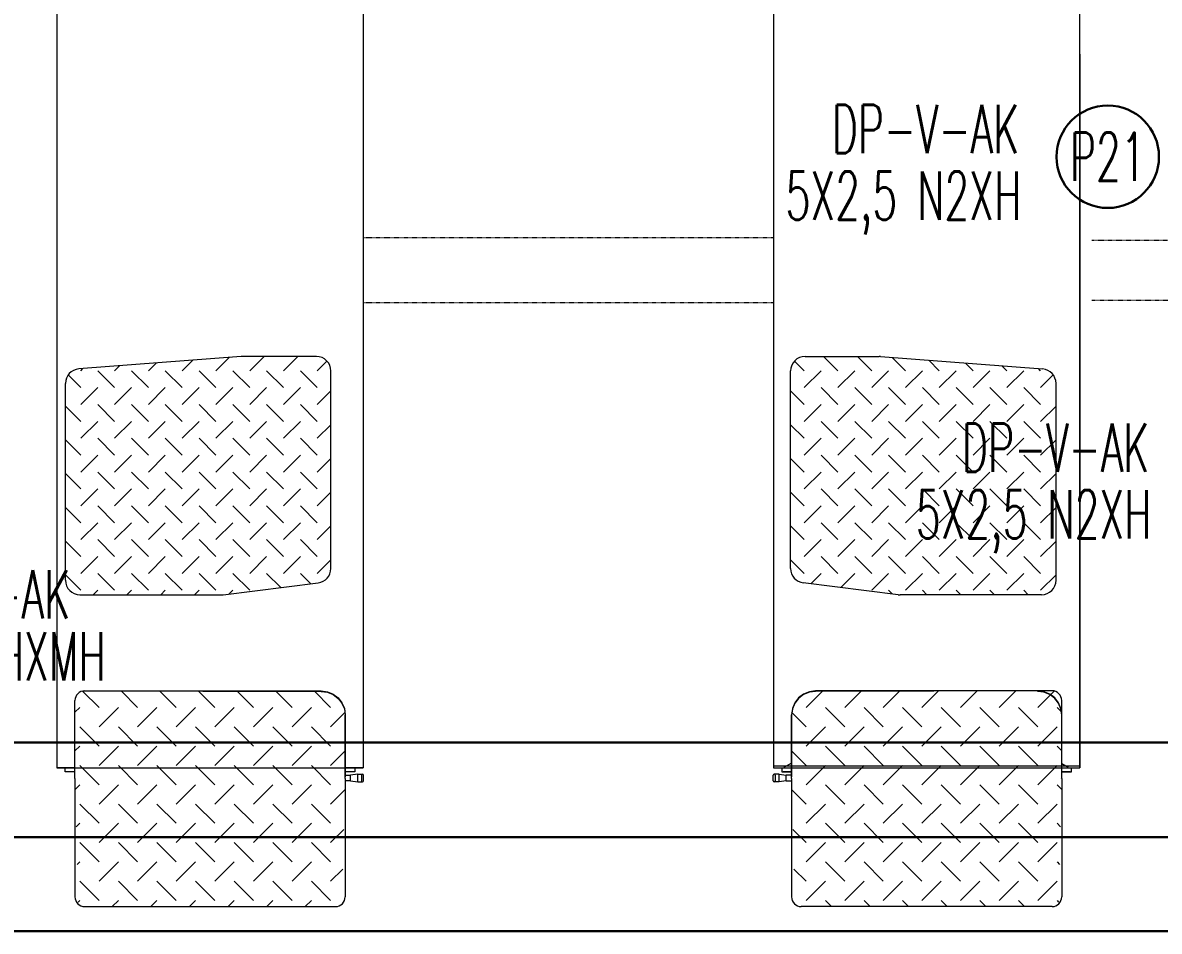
# Model space of a CAD drawing. Extents: x -1439 to 34962, y -872 to 8330.
# Drawn here: x 1127.8 to 1363.3, y 458.6 to 647 of the extents above; entities that cross this region are included whole.
import ezdxf
from ezdxf.enums import TextEntityAlignment as Align

# ---------------------------------------------------------------- set-up
doc = ezdxf.new("R2010")
doc.units = 0
doc.linetypes.add('HIDDEN', pattern=[0.375, 0.25, -0.125])
doc.layers.get('0').update_dxf_attribs({"color": 9, "lineweight": 9})
for name, color, linetype, lineweight in [('B_Ekipman_Zemin', 155, 'Continuous', 9), ('E-KABLO', 7, 'Continuous', 30), ('E-LINYE', 7, 'Continuous', 30)]:
    doc.layers.add(name, color=color, linetype=linetype, lineweight=lineweight)
doc.styles.add('E-YAZI', font='txttw.shx')

# ---------------------------------------------------------------- blocks, each defined once
blk = doc.blocks.new('5200makaslift')
for p, q in [((21698, 12439.6), (21698, 7239.6)), ((22333, 12439.6), (22333, 7239.6)), ((23183, 12439.6), (23183, 7239.6)), ((23818, 7239.6), (23818, 12439.6)), ((23818, 7239.6), (23818, 12439.6)), ((23818, 8718.9), (23818, 7239.6)), ((21785.4, 7364.7), (21751.3, 7398.8)), ((21754.2, 7399.2), (22245.5, 7399)), ((21755.5, 7399.2), (22245.5, 7398.2)), ((21790.5, 7399), (21790.5, 7399.2)), ((21790.5, 7399.2), (22240.5, 7399.2)), ((21865.4, 7364.7), (21830.9, 7399.2)), ((21945.4, 7364.7), (21910.9, 7399.2)), ((22025.4, 7364.7), (21990.9, 7399.2)), ((22105.4, 7364.7), (22070.9, 7399.2)), ((22185.4, 7364.7), (22150.9, 7399.2)), ((22265.4, 7364.7), (22230.9, 7399.2)), ((23250.7, 7364.7), (23285.2, 7399.2)), ((23760.5, 7399.2), (23270.5, 7398.2)), ((23765.5, 7399.2), (23270.5, 7399)), ((23725.5, 7399.2), (23275.5, 7399.2)), ((23330.7, 7364.7), (23365.2, 7399.2)), ((23410.7, 7364.7), (23445.2, 7399.2)), ((23490.7, 7364.7), (23525.2, 7399.2)), ((23570.7, 7364.7), (23605.2, 7399.2)), ((23650.7, 7364.7), (23685.2, 7399.2)), ((23725.5, 7399), (23725.5, 7399.2)), ((23743.5, 7397.4), (23730.5, 7399)), ((23730.7, 7364.7), (23764.7, 7398.8)), ((21735.5, 7217.7), (21735.5, 7379.2)), ((23780.5, 7220.8), (23780.5, 7379.2)), ((21735.5, 7354.9), (21745.4, 7364.7)), ((21735.5, 7220.9), (21735.5, 7348.9)), ((21785.4, 7324.7), (21825.4, 7364.7)), ((21865.4, 7324.7), (21905.4, 7364.7)), ((21945.4, 7324.7), (21985.4, 7364.7)), ((22025.4, 7324.7), (22065.4, 7364.7)), ((22105.4, 7324.7), (22145.4, 7364.7)), ((22185.4, 7324.7), (22225.4, 7364.7)), ((22265.4, 7324.7), (22295.5, 7354.9)), ((22293.8, 7361.7), (22295.5, 7348.9)), ((22295.5, 7217.7), (22295.5, 7349.8)), ((22295.5, 7348.9), (22295.5, 7220.9)), ((23222.2, 7361.7), (23220.5, 7348.9)), ((23250.7, 7324.7), (23220.5, 7354.9)), ((23220.5, 7217.7), (23220.5, 7349.8)), ((23220.5, 7348.9), (23220.5, 7220.9)), ((23330.7, 7324.7), (23290.7, 7364.7)), ((23410.7, 7324.7), (23370.7, 7364.7)), ((23490.7, 7324.7), (23450.7, 7364.7)), ((23570.7, 7324.7), (23530.7, 7364.7)), ((23650.7, 7324.7), (23610.7, 7364.7)), ((23730.7, 7324.7), (23690.7, 7364.7)), ((23780.5, 7354.9), (23770.7, 7364.7)), ((23780.5, 7220.9), (23780.5, 7348.9)), ((21785.4, 7284.7), (21745.4, 7324.7)), ((21865.4, 7284.7), (21825.4, 7324.7)), ((21945.4, 7284.7), (21905.4, 7324.7)), ((22025.4, 7284.7), (21985.4, 7324.7)), ((22105.4, 7284.7), (22065.4, 7324.7)), ((22185.4, 7284.7), (22145.4, 7324.7)), ((22265.4, 7284.7), (22225.4, 7324.7)), ((23250.7, 7284.7), (23290.7, 7324.7)), ((23330.7, 7284.7), (23370.7, 7324.7)), ((23410.7, 7284.7), (23450.7, 7324.7)), ((23490.7, 7284.7), (23530.7, 7324.7)), ((23570.7, 7284.7), (23610.7, 7324.7)), ((23650.7, 7284.7), (23690.7, 7324.7)), ((23730.7, 7284.7), (23770.7, 7324.7)), ((21735.5, 7274.9), (21745.4, 7284.7)), ((21785.4, 7244.7), (21825.4, 7284.7)), ((21865.4, 7244.7), (21905.4, 7284.7)), ((21945.4, 7244.7), (21985.4, 7284.7)), ((22025.4, 7244.7), (22065.4, 7284.7)), ((22105.4, 7244.7), (22145.4, 7284.7)), ((22185.4, 7244.7), (22225.4, 7284.7)), ((23330.7, 7244.7), (23290.7, 7284.7)), ((23410.7, 7244.7), (23370.7, 7284.7)), ((23490.7, 7244.7), (23450.7, 7284.7)), ((23570.7, 7244.7), (23530.7, 7284.7)), ((23650.7, 7244.7), (23610.7, 7284.7)), ((23730.7, 7244.7), (23690.7, 7284.7)), ((23780.5, 7274.9), (23770.7, 7284.7)), ((22265.4, 7244.7), (22295.5, 7274.9)), ((23250.7, 7244.7), (23220.5, 7274.9)), ((21698, 7239.6), (22333, 7239.6)), ((21735.5, 7239.6), (21698, 7239.6)), ((21715.5, 7231.6), (21715.5, 7239.6)), ((21735.5, 7231.6), (21715.5, 7231.6)), ((21785.4, 7204.7), (21745.4, 7244.7)), ((21865.4, 7204.7), (21825.4, 7244.7)), ((21945.4, 7204.7), (21905.4, 7244.7)), ((22025.4, 7204.7), (21985.4, 7244.7)), ((22105.4, 7204.7), (22065.4, 7244.7)), ((22185.4, 7204.7), (22145.4, 7244.7)), ((22265.4, 7204.7), (22225.4, 7244.7)), ((22333, 7239.6), (22295.5, 7239.6)), ((22315.5, 7231.6), (22295.5, 7231.6)), ((22315.5, 7239.6), (22315.5, 7231.6)), ((23183, 7239.6), (23818, 7239.6)), ((23183, 7239.6), (23220.5, 7239.6)), ((23183.5, 7243.8), (23818.5, 7243.8)), ((23200.5, 7239.6), (23200.5, 7231.6)), ((23200.5, 7231.6), (23220.5, 7231.6)), ((23203, 7232.2), (23220.5, 7232.2)), ((23205.3, 7240.8), (23219.7, 7249.1)), ((23250.7, 7204.7), (23290.7, 7244.7)), ((23330.7, 7204.7), (23370.7, 7244.7)), ((23410.7, 7204.7), (23450.7, 7244.7)), ((23490.7, 7204.7), (23530.7, 7244.7)), ((23570.7, 7204.7), (23610.7, 7244.7)), ((23650.7, 7204.7), (23690.7, 7244.7)), ((23730.7, 7204.7), (23770.7, 7244.7)), ((23780.5, 7239.6), (23818, 7239.6)), ((23780.5, 7232.2), (23798, 7232.2)), ((23780.5, 7231.6), (23800.5, 7231.6)), ((23793.9, 7240.1), (23780.6, 7247.7)), ((23800.5, 7231.6), (23800.5, 7239.6)), ((21735.5, 7217.7), (21735.5, 6972.2)), ((22295.5, 7224.7), (22306.4, 7224.7)), ((22295.5, 7217.7), (22295.5, 6972.2)), ((22306.4, 7212.7), (22295.5, 7212.7)), ((22321.4, 7226.6), (22306.4, 7224.7)), ((22306.4, 7212.6), (22306.4, 7224.7)), ((22306.4, 7212.6), (22321.4, 7210.6)), ((22321.4, 7210.6), (22321.4, 7226.6)), ((22321.4, 7226.6), (22331.4, 7226.6)), ((22321.4, 7210.6), (22331.4, 7210.6)), ((22329.4, 7224.6), (22329.4, 7212.6)), ((22333.4, 7212.6), (22333.4, 7224.6)), ((23182.7, 7212.6), (23182.7, 7224.6)), ((23194.7, 7226.6), (23184.7, 7226.6)), ((23194.7, 7210.6), (23184.7, 7210.6)), ((23186.7, 7224.6), (23186.7, 7212.6)), ((23194.7, 7226.6), (23209.7, 7224.7)), ((23194.7, 7210.6), (23194.7, 7226.6)), ((23209.7, 7212.6), (23194.7, 7210.6)), ((23220.5, 7224.7), (23209.7, 7224.7)), ((23209.7, 7212.6), (23209.7, 7224.7)), ((23209.7, 7212.7), (23220.5, 7212.7)), ((23220.5, 7217.7), (23220.5, 6972.2)), ((23780.5, 7217.7), (23780.5, 6972.2)), ((21745.4, 7204.7), (21736.3, 7195.6)), ((21825.4, 7204.7), (21785.4, 7164.7)), ((21905.4, 7204.7), (21865.4, 7164.7)), ((21985.4, 7204.7), (21945.4, 7164.7)), ((22065.4, 7204.7), (22025.4, 7164.7)), ((22145.4, 7204.7), (22105.4, 7164.7)), ((22225.4, 7204.7), (22185.4, 7164.7)), ((22294.7, 7194), (22265.4, 7164.7)), ((23221.4, 7194), (23250.7, 7164.7)), ((23290.7, 7204.7), (23330.7, 7164.7)), ((23370.7, 7204.7), (23410.7, 7164.7)), ((23450.7, 7204.7), (23490.7, 7164.7)), ((23530.7, 7204.7), (23570.7, 7164.7)), ((23610.7, 7204.7), (23650.7, 7164.7)), ((23690.7, 7204.7), (23730.7, 7164.7)), ((23770.7, 7204.7), (23779.7, 7195.6)), ((21745.4, 7164.7), (21785.4, 7124.7)), ((21825.4, 7164.7), (21865.4, 7124.7)), ((21905.4, 7164.7), (21945.4, 7124.7)), ((21985.4, 7164.7), (22025.4, 7124.7)), ((22065.4, 7164.7), (22105.4, 7124.7)), ((22145.4, 7164.7), (22185.4, 7124.7)), ((22225.4, 7164.7), (22265.4, 7124.7)), ((23290.7, 7164.7), (23250.7, 7124.7)), ((23370.7, 7164.7), (23330.7, 7124.7)), ((23450.7, 7164.7), (23410.7, 7124.7)), ((23530.7, 7164.7), (23490.7, 7124.7)), ((23610.7, 7164.7), (23570.7, 7124.7)), ((23690.7, 7164.7), (23650.7, 7124.7)), ((23770.7, 7164.7), (23730.7, 7124.7)), ((21745.4, 7124.7), (21738.2, 7117.6)), ((21825.4, 7124.7), (21785.4, 7084.7)), ((21905.4, 7124.7), (21865.4, 7084.7)), ((21985.4, 7124.7), (21945.4, 7084.7)), ((22065.4, 7124.7), (22025.4, 7084.7)), ((22145.4, 7124.7), (22105.4, 7084.7)), ((22225.4, 7124.7), (22185.4, 7084.7)), ((23290.7, 7124.7), (23330.7, 7084.7)), ((23370.7, 7124.7), (23410.7, 7084.7)), ((23450.7, 7124.7), (23490.7, 7084.7)), ((23530.7, 7124.7), (23570.7, 7084.7)), ((23610.7, 7124.7), (23650.7, 7084.7)), ((23690.7, 7124.7), (23730.7, 7084.7)), ((23770.7, 7124.7), (23777.8, 7117.6)), ((22292.7, 7112), (22265.4, 7084.7)), ((23223.4, 7112), (23250.7, 7084.7)), ((21745.4, 7084.7), (21785.4, 7044.7)), ((21825.4, 7084.7), (21865.4, 7044.7)), ((21905.4, 7084.7), (21945.4, 7044.7)), ((21985.4, 7084.7), (22025.4, 7044.7)), ((22065.4, 7084.7), (22105.4, 7044.7)), ((22145.4, 7084.7), (22185.4, 7044.7)), ((22225.4, 7084.7), (22265.4, 7044.7)), ((23290.7, 7084.7), (23250.7, 7044.7)), ((23370.7, 7084.7), (23330.7, 7044.7)), ((23450.7, 7084.7), (23410.7, 7044.7)), ((23530.7, 7084.7), (23490.7, 7044.7)), ((23610.7, 7084.7), (23570.7, 7044.7)), ((23690.7, 7084.7), (23650.7, 7044.7)), ((23770.7, 7084.7), (23730.7, 7044.7)), ((21745.4, 7044.7), (21740.2, 7039.5)), ((21825.4, 7044.7), (21785.4, 7004.7)), ((21905.4, 7044.7), (21865.4, 7004.7)), ((21985.4, 7044.7), (21945.4, 7004.7)), ((22065.4, 7044.7), (22025.4, 7004.7)), ((22145.4, 7044.7), (22105.4, 7004.7)), ((22225.4, 7044.7), (22185.4, 7004.7)), ((23290.7, 7044.7), (23330.7, 7004.7)), ((23370.7, 7044.7), (23410.7, 7004.7)), ((23450.7, 7044.7), (23490.7, 7004.7)), ((23530.7, 7044.7), (23570.7, 7004.7)), ((23610.7, 7044.7), (23650.7, 7004.7)), ((23690.7, 7044.7), (23730.7, 7004.7)), ((23770.7, 7044.7), (23775.9, 7039.5)), ((22290.7, 7030), (22265.4, 7004.7)), ((23225.4, 7030), (23250.7, 7004.7)), ((21745.4, 7004.7), (21785.4, 6964.7)), ((21825.4, 7004.7), (21865.4, 6964.7)), ((21905.4, 7004.7), (21945.4, 6964.7)), ((21985.4, 7004.7), (22025.4, 6964.7)), ((22065.4, 7004.7), (22105.4, 6964.7)), ((22145.4, 7004.7), (22185.4, 6964.7)), ((22225.4, 7004.7), (22265.4, 6964.7)), ((23290.7, 7004.7), (23250.7, 6964.7)), ((23370.7, 7004.7), (23330.7, 6964.7)), ((23450.7, 7004.7), (23410.7, 6964.7)), ((23530.7, 7004.7), (23490.7, 6964.7)), ((23610.7, 7004.7), (23570.7, 6964.7)), ((23690.7, 7004.7), (23650.7, 6964.7)), ((23770.7, 7004.7), (23730.7, 6964.7)), ((21745.4, 6964.7), (21742.1, 6961.4)), ((21755.5, 6952.2), (22275.5, 6952.2)), ((21825.4, 6964.7), (21812.9, 6952.2)), ((21905.4, 6964.7), (21892.9, 6952.2)), ((21985.4, 6964.7), (21972.9, 6952.2)), ((22065.4, 6964.7), (22052.9, 6952.2)), ((22145.4, 6964.7), (22132.9, 6952.2)), ((22225.4, 6964.7), (22212.9, 6952.2)), ((23760.5, 6952.2), (23240.5, 6952.2)), ((23290.7, 6964.7), (23303.2, 6952.2)), ((23370.7, 6964.7), (23383.2, 6952.2)), ((23450.7, 6964.7), (23463.2, 6952.2)), ((23530.7, 6964.7), (23543.2, 6952.2)), ((23610.7, 6964.7), (23623.2, 6952.2)), ((23690.7, 6964.7), (23703.2, 6952.2)), ((23770.7, 6964.7), (23774, 6961.4))]:
    blk.add_line(p, q)
at = {"linetype": 'HIDDEN'}
for p, q in [((23183, 8338.6), (22333, 8338.6)), ((23843, 8333.6), (24579.4, 8333.6)), ((23183, 8203.6), (22333, 8203.6)), ((24579.4, 8208.6), (23843, 8208.6))]:
    blk.add_line(p, q, dxfattribs=at)
for points in [[(22245.5, 7399), (22258.5, 7397.4), (22270.5, 7392.4), (22280.9, 7384.6), (22288.8, 7374.4), (22293.8, 7362.5), (22295.5, 7349.8)], [(22245.5, 7398.2), (22258.5, 7396.5), (22270.5, 7391.6), (22280.9, 7383.7), (22288.8, 7373.5), (22293.8, 7361.7)], [(23270.5, 7399), (23257.6, 7397.4), (23245.5, 7392.4), (23235.2, 7384.6), (23227.2, 7374.4), (23222.2, 7362.5), (23220.5, 7349.8)], [(23270.5, 7398.2), (23257.6, 7396.5), (23245.5, 7391.6), (23235.2, 7383.7), (23227.2, 7373.5), (23222.2, 7361.7)], [(23780.5, 7348.9), (23778.8, 7361.7), (23773.8, 7373.5), (23765.9, 7383.7), (23755.5, 7391.6), (23743.5, 7396.5), (23730.5, 7398.2)], [(23780.5, 7349.8), (23778.8, 7362.5), (23773.8, 7374.4), (23765.9, 7384.6), (23755.5, 7392.4), (23743.5, 7397.4)]]:
    blk.add_lwpolyline(points)
for centre, radius, start, end in [((21755.5, 7379.2), 20, 90, 180), ((23760.5, 7379.2), 20, 0, 90), ((22331.4, 7224.6), 2, 360, 180), ((22331.4, 7212.6), 2, 180, 360), ((23184.7, 7224.6), 2, 0, 180), ((23184.7, 7212.6), 2, 180, 0), ((23760.5, 7220.8), 20, 351.1197, 0), ((21755.5, 6972.2), 20, 180, 270), ((22275.5, 6972.2), 20, 270, 360), ((23240.5, 6972.2), 20, 180, 270), ((23760.5, 6972.2), 20, 270, 0)]:
    blk.add_arc(centre, radius, start, end)
blk = doc.blocks.new('ontakimbosluk')
for p, q in [((53588.3, 3798.3), (53252.1, 3772.5)), ((53563.9, 3796.5), (53536.2, 3768.8)), ((53744.4, 3798.4), (53590.6, 3798.4)), ((53635.9, 3798.4), (53606.2, 3768.8)), ((53705.9, 3798.4), (53676.2, 3768.8)), ((54757.2, 3798.4), (54911, 3798.4)), ((54795.7, 3798.4), (54825.4, 3768.8)), ((54865.7, 3798.4), (54895.4, 3768.8)), ((54913.3, 3798.3), (55249.5, 3772.5)), ((54937.7, 3796.5), (54965.4, 3768.8)), ((53256.2, 3768.8), (53260.7, 3773.2)), ((53291.2, 3768.8), (53326.2, 3733.8)), ((53326.2, 3768.8), (53336.5, 3779)), ((53361.2, 3768.8), (53396.2, 3733.8)), ((53396.2, 3768.8), (53412.3, 3784.8)), ((53431.2, 3768.8), (53466.2, 3733.8)), ((53466.2, 3768.8), (53488.1, 3790.6)), ((53501.2, 3768.8), (53536.2, 3733.8)), ((53571.2, 3768.8), (53606.2, 3733.8)), ((53641.2, 3768.8), (53676.2, 3733.8)), ((53711.2, 3768.8), (53746.2, 3733.8)), ((53746.2, 3768.8), (53766.4, 3788.9)), ((54755.4, 3768.8), (54735.3, 3788.9)), ((54790.4, 3768.8), (54755.4, 3733.8)), ((54860.4, 3768.8), (54825.4, 3733.8)), ((54930.4, 3768.8), (54895.4, 3733.8)), ((55000.4, 3768.8), (54965.4, 3733.8)), ((55035.4, 3768.8), (55013.5, 3790.6)), ((55070.4, 3768.8), (55035.4, 3733.8)), ((55105.4, 3768.8), (55089.3, 3784.8)), ((55140.4, 3768.8), (55105.4, 3733.8)), ((55175.4, 3768.8), (55165.1, 3779)), ((55210.4, 3768.8), (55175.4, 3733.8)), ((55245.4, 3768.8), (55240.9, 3773.2)), ((53230, 3760), (53256.2, 3733.8)), ((53774.4, 3358.9), (53774.4, 3768.4)), ((54727.2, 3358.9), (54727.2, 3768.4)), ((55271.6, 3760), (55245.4, 3733.8)), ((53224.4, 3334.4), (53224.4, 3742.6)), ((53256.2, 3698.8), (53291.2, 3733.8)), ((53326.2, 3698.8), (53361.2, 3733.8)), ((53396.2, 3698.8), (53431.2, 3733.8)), ((53466.2, 3698.8), (53501.2, 3733.8)), ((53536.2, 3698.8), (53571.2, 3733.8)), ((53606.2, 3698.8), (53641.2, 3733.8)), ((53676.2, 3698.8), (53711.2, 3733.8)), ((53746.2, 3698.8), (53774.4, 3727)), ((54755.4, 3698.8), (54727.2, 3727)), ((54825.4, 3698.8), (54790.4, 3733.8)), ((54895.4, 3698.8), (54860.4, 3733.8)), ((54965.4, 3698.8), (54930.4, 3733.8)), ((55035.4, 3698.8), (55000.4, 3733.8)), ((55105.4, 3698.8), (55070.4, 3733.8)), ((55175.4, 3698.8), (55140.4, 3733.8)), ((55245.4, 3698.8), (55210.4, 3733.8)), ((55277.2, 3334.4), (55277.2, 3742.6)), ((53291.2, 3698.8), (53326.2, 3663.8)), ((53361.2, 3698.8), (53396.2, 3663.8)), ((53431.2, 3698.8), (53466.2, 3663.8)), ((53501.2, 3698.8), (53536.2, 3663.8)), ((53571.2, 3698.8), (53606.2, 3663.8)), ((53641.2, 3698.8), (53676.2, 3663.8)), ((53711.2, 3698.8), (53746.2, 3663.8)), ((54790.4, 3698.8), (54755.4, 3663.8)), ((54860.4, 3698.8), (54825.4, 3663.8)), ((54930.4, 3698.8), (54895.4, 3663.8)), ((55000.4, 3698.8), (54965.4, 3663.8)), ((55070.4, 3698.8), (55035.4, 3663.8)), ((55140.4, 3698.8), (55105.4, 3663.8)), ((55210.4, 3698.8), (55175.4, 3663.8)), ((53224.4, 3695.6), (53256.2, 3663.8)), ((55277.2, 3695.6), (55245.4, 3663.8)), ((53256.2, 3628.8), (53291.2, 3663.8)), ((53326.2, 3628.8), (53361.2, 3663.8)), ((53396.2, 3628.8), (53431.2, 3663.8)), ((53466.2, 3628.8), (53501.2, 3663.8)), ((53536.2, 3628.8), (53571.2, 3663.8)), ((53606.2, 3628.8), (53641.2, 3663.8)), ((53676.2, 3628.8), (53711.2, 3663.8)), ((53746.2, 3628.8), (53774.4, 3657)), ((54755.4, 3628.8), (54727.2, 3657)), ((54825.4, 3628.8), (54790.4, 3663.8)), ((54895.4, 3628.8), (54860.4, 3663.8)), ((54965.4, 3628.8), (54930.4, 3663.8)), ((55035.4, 3628.8), (55000.4, 3663.8)), ((55105.4, 3628.8), (55070.4, 3663.8)), ((55175.4, 3628.8), (55140.4, 3663.8)), ((55245.4, 3628.8), (55210.4, 3663.8)), ((53291.2, 3628.8), (53326.2, 3593.8)), ((53361.2, 3628.8), (53396.2, 3593.8)), ((53431.2, 3628.8), (53466.2, 3593.8)), ((53501.2, 3628.8), (53536.2, 3593.8)), ((53571.2, 3628.8), (53606.2, 3593.8)), ((53641.2, 3628.8), (53676.2, 3593.8)), ((53711.2, 3628.8), (53746.2, 3593.8)), ((54790.4, 3628.8), (54755.4, 3593.8)), ((54860.4, 3628.8), (54825.4, 3593.8)), ((54930.4, 3628.8), (54895.4, 3593.8)), ((55000.4, 3628.8), (54965.4, 3593.8)), ((55070.4, 3628.8), (55035.4, 3593.8)), ((55140.4, 3628.8), (55105.4, 3593.8)), ((55210.4, 3628.8), (55175.4, 3593.8)), ((53224.4, 3625.6), (53256.2, 3593.8)), ((55277.2, 3625.6), (55245.4, 3593.8)), ((53256.2, 3558.8), (53291.2, 3593.8)), ((53326.2, 3558.8), (53361.2, 3593.8)), ((53396.2, 3558.8), (53431.2, 3593.8)), ((53466.2, 3558.8), (53501.2, 3593.8)), ((53536.2, 3558.8), (53571.2, 3593.8)), ((53606.2, 3558.8), (53641.2, 3593.8)), ((53676.2, 3558.8), (53711.2, 3593.8)), ((53774.4, 3587), (53746.2, 3558.8)), ((54727.2, 3587), (54755.4, 3558.8)), ((54825.4, 3558.8), (54790.4, 3593.8)), ((54895.4, 3558.8), (54860.4, 3593.8)), ((54965.4, 3558.8), (54930.4, 3593.8)), ((55035.4, 3558.8), (55000.4, 3593.8)), ((55105.4, 3558.8), (55070.4, 3593.8)), ((55175.4, 3558.8), (55140.4, 3593.8)), ((55245.4, 3558.8), (55210.4, 3593.8)), ((53291.2, 3558.8), (53326.2, 3523.8)), ((53361.2, 3558.8), (53396.2, 3523.8)), ((53431.2, 3558.8), (53466.2, 3523.8)), ((53501.2, 3558.8), (53536.2, 3523.8)), ((53571.2, 3558.8), (53606.2, 3523.8)), ((53641.2, 3558.8), (53676.2, 3523.8)), ((53711.2, 3558.8), (53746.2, 3523.8)), ((54790.4, 3558.8), (54755.4, 3523.8)), ((54860.4, 3558.8), (54825.4, 3523.8)), ((54930.4, 3558.8), (54895.4, 3523.8)), ((55000.4, 3558.8), (54965.4, 3523.8)), ((55070.4, 3558.8), (55035.4, 3523.8)), ((55140.4, 3558.8), (55105.4, 3523.8)), ((55210.4, 3558.8), (55175.4, 3523.8)), ((53224.4, 3555.6), (53256.2, 3523.8)), ((55277.2, 3555.6), (55245.4, 3523.8)), ((53256.2, 3488.8), (53291.2, 3523.8)), ((53326.2, 3488.8), (53361.2, 3523.8)), ((53396.2, 3488.8), (53431.2, 3523.8)), ((53466.2, 3488.8), (53501.2, 3523.8)), ((53536.2, 3488.8), (53571.2, 3523.8)), ((53606.2, 3488.8), (53641.2, 3523.8)), ((53676.2, 3488.8), (53711.2, 3523.8)), ((53746.2, 3488.8), (53774.4, 3517)), ((54755.4, 3488.8), (54727.2, 3517)), ((54825.4, 3488.8), (54790.4, 3523.8)), ((54895.4, 3488.8), (54860.4, 3523.8)), ((54965.4, 3488.8), (54930.4, 3523.8)), ((55035.4, 3488.8), (55000.4, 3523.8)), ((55105.4, 3488.8), (55070.4, 3523.8)), ((55175.4, 3488.8), (55140.4, 3523.8)), ((55245.4, 3488.8), (55210.4, 3523.8)), ((53291.2, 3488.8), (53326.2, 3453.8)), ((53361.2, 3488.8), (53396.2, 3453.8)), ((53431.2, 3488.8), (53466.2, 3453.8)), ((53501.2, 3488.8), (53536.2, 3453.8)), ((53571.2, 3488.8), (53606.2, 3453.8)), ((53676.2, 3453.8), (53641.2, 3488.8)), ((53711.2, 3488.8), (53746.2, 3453.8)), ((54790.4, 3488.8), (54755.4, 3453.8)), ((54825.4, 3453.8), (54860.4, 3488.8)), ((54930.4, 3488.8), (54895.4, 3453.8)), ((55000.4, 3488.8), (54965.4, 3453.8)), ((55070.4, 3488.8), (55035.4, 3453.8)), ((55140.4, 3488.8), (55105.4, 3453.8)), ((55210.4, 3488.8), (55175.4, 3453.8)), ((53224.4, 3485.6), (53256.2, 3453.8)), ((55277.2, 3485.6), (55245.4, 3453.8)), ((53256.2, 3418.8), (53291.2, 3453.8)), ((53326.2, 3418.8), (53361.2, 3453.8)), ((53396.2, 3418.8), (53431.2, 3453.8)), ((53466.2, 3418.8), (53501.2, 3453.8)), ((53536.2, 3418.8), (53571.2, 3453.8)), ((53606.2, 3418.8), (53641.2, 3453.8)), ((53676.2, 3418.8), (53711.2, 3453.8)), ((53746.2, 3418.8), (53774.4, 3447)), ((54755.4, 3418.8), (54727.2, 3447)), ((54825.4, 3418.8), (54790.4, 3453.8)), ((54895.4, 3418.8), (54860.4, 3453.8)), ((54965.4, 3418.8), (54930.4, 3453.8)), ((55035.4, 3418.8), (55000.4, 3453.8)), ((55105.4, 3418.8), (55070.4, 3453.8)), ((55175.4, 3418.8), (55140.4, 3453.8)), ((55245.4, 3418.8), (55210.4, 3453.8)), ((53224.4, 3415.6), (53256.2, 3383.8)), ((53291.2, 3418.8), (53326.2, 3383.8)), ((53361.2, 3418.8), (53396.2, 3383.8)), ((53431.2, 3418.8), (53466.2, 3383.8)), ((53501.2, 3418.8), (53536.2, 3383.8)), ((53571.2, 3418.8), (53606.2, 3383.8)), ((53641.2, 3418.8), (53676.2, 3383.8)), ((53711.2, 3418.8), (53746.2, 3383.8)), ((54790.4, 3418.8), (54755.4, 3383.8)), ((54860.4, 3418.8), (54825.4, 3383.8)), ((54930.4, 3418.8), (54895.4, 3383.8)), ((55000.4, 3418.8), (54965.4, 3383.8)), ((55070.4, 3418.8), (55035.4, 3383.8)), ((55140.4, 3418.8), (55105.4, 3383.8)), ((55210.4, 3418.8), (55175.4, 3383.8)), ((55277.2, 3415.6), (55245.4, 3383.8)), ((53256.2, 3348.8), (53291.2, 3383.8)), ((53326.2, 3348.8), (53361.2, 3383.8)), ((53396.2, 3348.8), (53431.2, 3383.8)), ((53466.2, 3348.8), (53501.2, 3383.8)), ((53536.2, 3348.8), (53571.2, 3383.8)), ((53606.2, 3348.8), (53641.2, 3383.8)), ((53676.2, 3348.8), (53711.2, 3383.8)), ((53746.2, 3348.8), (53774.4, 3377)), ((54755.4, 3348.8), (54727.2, 3377)), ((54825.4, 3348.8), (54790.4, 3383.8)), ((54895.4, 3348.8), (54860.4, 3383.8)), ((54965.4, 3348.8), (54930.4, 3383.8)), ((55035.4, 3348.8), (55000.4, 3383.8)), ((55105.4, 3348.8), (55070.4, 3383.8)), ((55175.4, 3348.8), (55140.4, 3383.8)), ((55245.4, 3348.8), (55210.4, 3383.8)), ((53224.4, 3345.6), (53256.2, 3313.8)), ((53291.2, 3348.8), (53326.2, 3313.8)), ((53361.2, 3348.8), (53396.2, 3313.8)), ((53431.2, 3348.8), (53466.2, 3313.8)), ((53501.2, 3348.8), (53536.2, 3313.8)), ((53571.2, 3348.8), (53606.2, 3313.8)), ((53641.2, 3348.8), (53670.5, 3319.5)), ((53711.2, 3348.8), (53732.8, 3327.2)), ((54790.4, 3348.8), (54768.8, 3327.2)), ((54860.4, 3348.8), (54831.1, 3319.5)), ((54930.4, 3348.8), (54895.4, 3313.8)), ((55000.4, 3348.8), (54965.4, 3313.8)), ((55070.4, 3348.8), (55035.4, 3313.8)), ((55140.4, 3348.8), (55105.4, 3313.8)), ((55210.4, 3348.8), (55175.4, 3313.8)), ((55277.2, 3345.6), (55245.4, 3313.8)), ((53551.3, 3304.6), (53748.1, 3329.1)), ((54950.3, 3304.6), (54753.5, 3329.1)), ((53254.4, 3304.4), (53547.6, 3304.4)), ((53281.9, 3304.4), (53291.2, 3313.8)), ((53351.9, 3304.4), (53361.2, 3313.8)), ((53421.9, 3304.4), (53431.2, 3313.8)), ((53491.9, 3304.4), (53501.2, 3313.8)), ((53563.7, 3306.2), (53571.2, 3313.8)), ((54937.9, 3306.2), (54930.4, 3313.8)), ((55247.2, 3304.4), (54954, 3304.4)), ((55009.7, 3304.4), (55000.4, 3313.8)), ((55079.7, 3304.4), (55070.4, 3313.8)), ((55149.7, 3304.4), (55140.4, 3313.8)), ((55219.7, 3304.4), (55210.4, 3313.8))]:
    blk.add_line(p, q)
for centre, start, end in [((53590.6, 3768.4), 90, 94.3873), ((53744.4, 3768.4), 0, 90), ((54757.2, 3768.4), 90, 180), ((54911, 3768.4), 85.6127, 90), ((53254.4, 3742.6), 94.3854, 180), ((55247.2, 3742.6), 360, 85.6146), ((53744.4, 3358.9), 277.0943, 0), ((54757.2, 3358.9), 180, 262.9057), ((53254.4, 3334.4), 180, 270), ((55247.2, 3334.4), 270, 360), ((53547.6, 3334.4), 270, 277.0924), ((54954, 3334.4), 262.9076, 270)]:
    blk.add_arc(centre, 30, start, end)

msp = doc.modelspace()

# ---------------------------------------------------------------- linework, layer by layer
at = {"layer": 'E-KABLO', "color": 4, "ltscale": 40}
msp.add_line((2688.46, 497.75), (464.56, 497.75), dxfattribs=at)
at = {"layer": 'E-KABLO', "color": 6, "ltscale": 40}
msp.add_line((689.44, 478.11), (2670, 478.11), dxfattribs=at)
at = {"layer": 'E-LINYE', "color": 4}
msp.add_line((698.18, 458.63), (2539.77, 458.63), dxfattribs=at)
at = {"layer": 'E-LINYE', "color": 7, "linetype": 'Continuous'}
msp.add_circle((1352.63, 619.17), 10.61, dxfattribs=at)

# ---------------------------------------------------------------- block references
at = {"layer": 'B_Ekipman_Zemin', "xscale": 0.1, "yscale": 0.1, "zscale": 0.1}
for name, p in [('5200makaslift', (-1034.96, -231.46)), ('ontakimbosluk', (-4185.82, 197.94))]:
    msp.add_blockref(name, p, dxfattribs=at)

# ---------------------------------------------------------------- texts
at = {"layer": 'E-LINYE', "color": 7, "linetype": 'Continuous', "style": 'E-YAZI', "width": 0.6}
for s, p in [('DP-V-AK', (1295.43, 619.91)), ('5X2,5 N2XH', (1285.86, 606.12)), ('DP-V-AK', (1322.41, 553.86)), ('5X2,5 N2XH', (1312.85, 540.07)), ('DP-V-AK', (1098.76, 523.46)), ('5X4 NHXMH', (1097.17, 510.64))]:
    msp.add_text(s, height=10, dxfattribs=at).set_placement(p)
msp.add_text('P21', height=10, dxfattribs=at).set_placement((1352.63, 619.17), align=Align.MIDDLE_CENTER)

doc.saveas('drawing.dxf')
